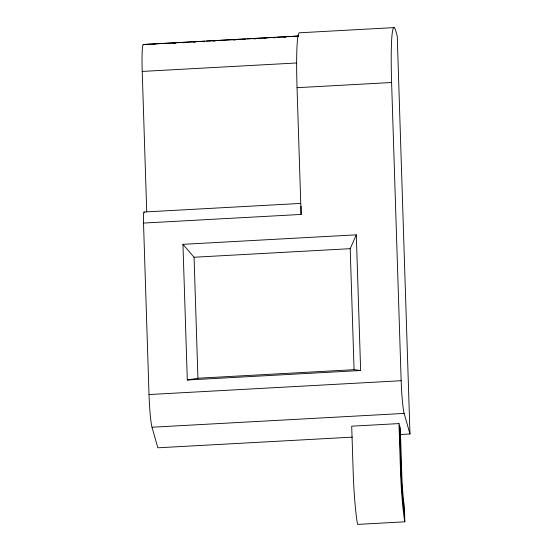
<?xml version="1.0" encoding="UTF-8"?>
<svg xmlns="http://www.w3.org/2000/svg" width="552" height="552" viewBox="0 0 552 552"><rect width="100%" height="100%" fill="white"/><g stroke="black" fill="none" stroke-linecap="round" stroke-linejoin="round"><path stroke-width="0.83" d="M360.642 370.509L354.073 369.674L350.196 248.683L356.302 234.835L182.953 244.336L187.3 380.004L360.642 370.509L356.302 234.835M187.3 380.004L197.933 378.23L354.073 369.674M394.211 27.6L299.66 32.782A78.591 5.617 86.9 0 0 297.045 87.692L301.109 214.438L143.52 223.07L149.012 394.549A26.11 1.863 86.9 0 0 152.014 427.227L157.837 447.803L352.321 437.143M146.722 211.844L142.223 71.429A38.599 2.76 86.9 0 1 143.216 44.512L298.218 36.018M143.216 44.512L204.716 41.214M206.441 41.117L245.191 38.992M246.916 38.902L275.331 37.343M277.056 37.246L298.584 36.066M153.18 44.429L154.898 44.332M172.969 43.339L175.55 43.201M183.298 42.773L185.017 42.683M193.621 42.207L195.346 42.118M203.088 41.69L204.813 41.6M213.417 41.124L215.135 41.034M223.739 40.558L225.464 40.468M233.206 40.041L235.787 39.903M243.535 39.475L245.254 39.378M253.858 38.909L255.583 38.812M264.187 38.343L265.905 38.247M273.654 37.826L275.372 37.729M283.983 37.26L285.701 37.163M294.306 36.694L296.031 36.598M142.223 71.429L296.369 62.983M297.045 87.692L391.603 82.51A78.591 5.617 86.9 0 1 395.853 31.126L397.233 36.018L409.977 433.989L400.51 434.507M144.044 212.009L300.771 203.419M182.953 244.336L194.062 257.239L350.196 248.683M149.012 394.549L401.152 380.728A26.11 1.863 86.9 0 0 404.154 413.413L409.977 433.989M152.014 427.227L404.154 413.413M398.972 423.591L351.7 426.185L353.328 476.438A45.174 3.229 86.9 0 0 357.137 521.923L357.558 524.4L404.837 521.812L404.354 506.343A29.325 2.098 86.9 0 1 401.877 476.818L400.31 428.324L398.972 423.591L400.6 473.844A45.174 3.229 86.9 0 0 404.409 519.328L404.837 521.812M143.575 44.56L143.713 44.947M391.603 82.51L401.152 380.728M399.641 425.958L401.09 471.18A37.253 2.663 86.9 0 0 404.768 515.078M194.062 257.239L197.933 378.23M143.52 223.07A15.829 1.132 86.9 0 1 144.376 212.72M301.109 214.438A15.829 1.132 86.9 0 1 301.088 206.234"/></g></svg>
